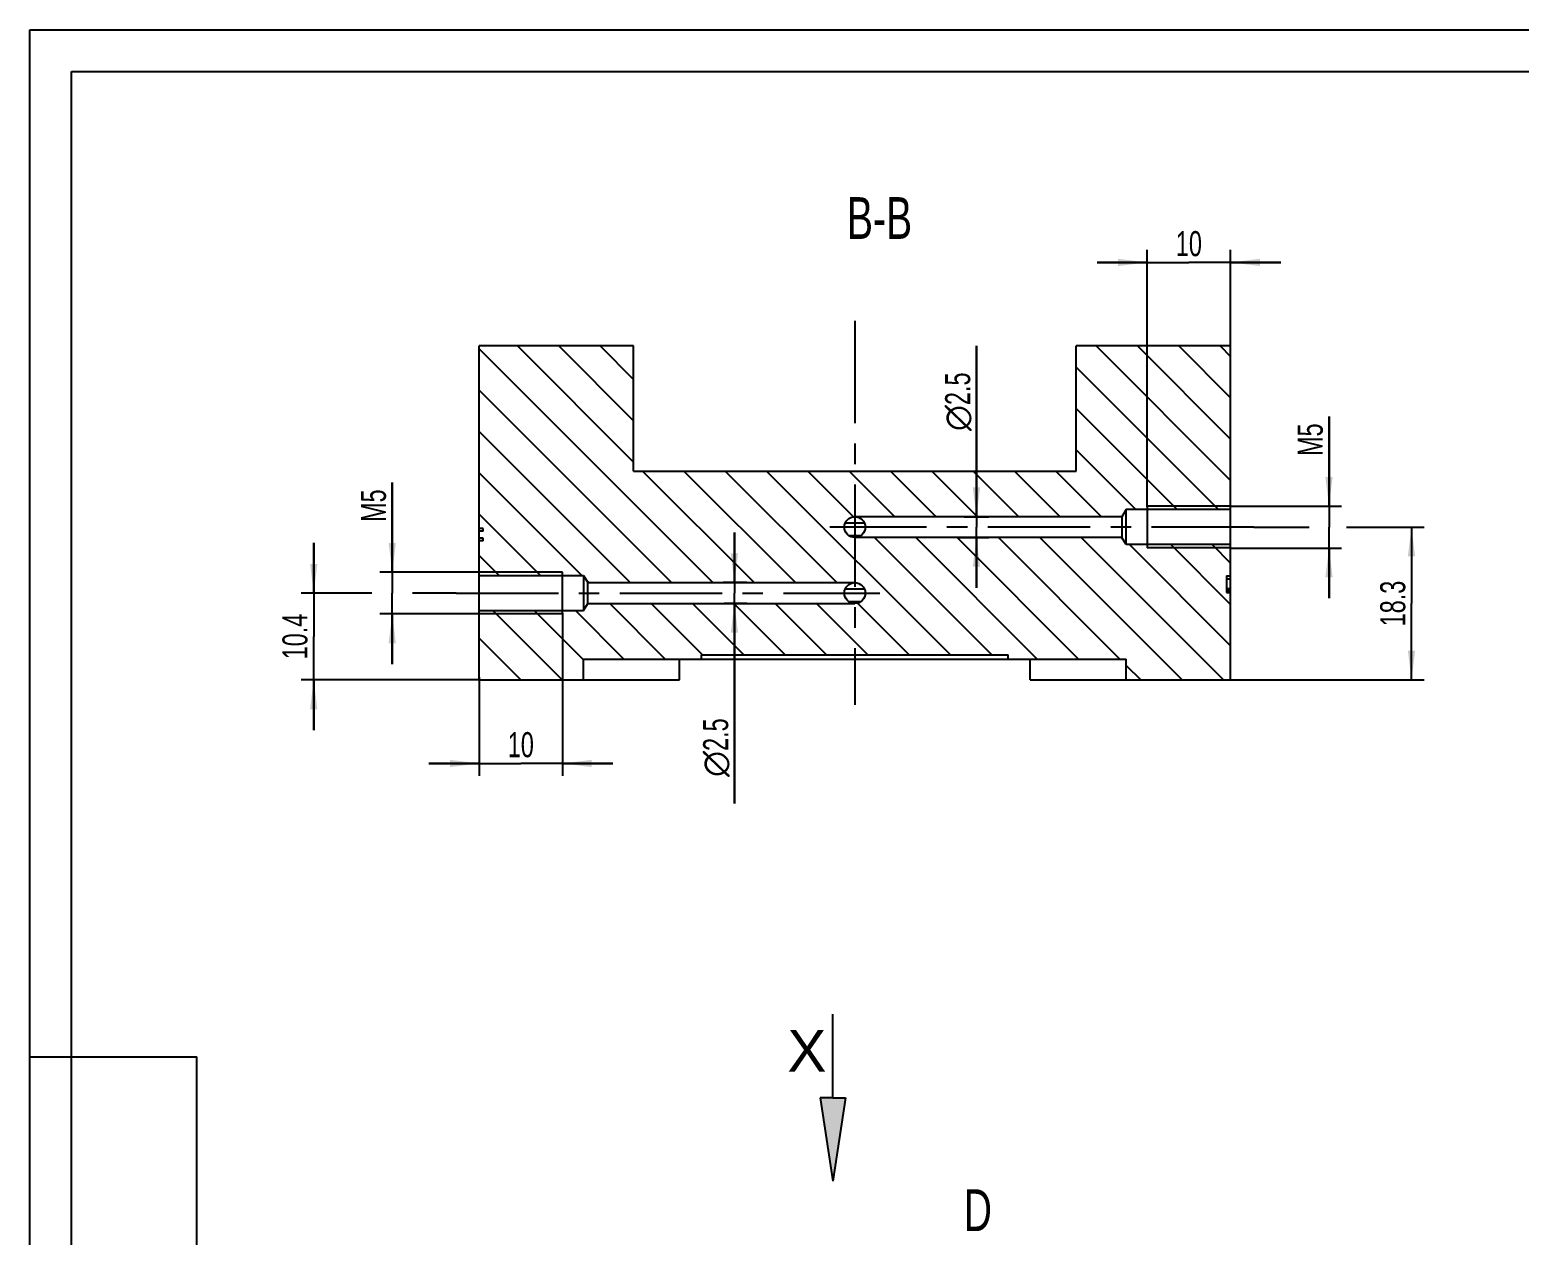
# Model space of a CAD drawing. Header units: millimetres. Extents: x 0 to 594, y 0 to 420.
# Drawn here: x 0 to 178.4, y 275.6 to 420 of the extents above; entities that cross this region are included whole.
import ezdxf

# ---------------------------------------------------------------- set-up
doc = ezdxf.new("R2010")
doc.units = ezdxf.units.MM
doc.header["$LTSCALE"] = 32.67
doc.linetypes.add('CENTER', pattern=[0.6, 0.375, -0.075, 0.075, -0.075])
doc.layers.get('0').update_dxf_attribs({"linetype": 'CONTINUOUS'})
doc.layers.add('_AXIS', color=7, linetype='CONTINUOUS')
doc.layers.add('_DRAWING_DIM', color=7, linetype='CONTINUOUS')
doc.styles.get("Standard").update_dxf_attribs({"font": 'txt', "width": 0.7})
doc.styles.add('TEXTSTYLE_2', font='gdt')
doc.dimstyles.new('DIMSTYLE_2', dxfattribs={"dimtxt": 3, "dimasz": 3.5, "dimexe": 1.5, "dimexo": 0, "dimgap": 0.75, "dimtad": 1, "dimdec": 3, "dimdsep": 46, "dimtxsty": 'STANDARD', "dimblk": '_FILLED', "dimblk1": '_FILLED', "dimblk2": '_FILLED', "dimcen": 0, "dimadec": 3, "dimazin": 2, "dimtp": 0.2, "dimtm": 0.2, "dimtfac": 1, "dimtdec": 3, "dimtofl": 0, "dimtmove": 0, "dimatfit": 3, "dimldrblk": '_FILLED', "dimfxl": 1, "dimtolj": 1, "dimarcsym": 0})
doc.dimstyles.new('DIMSTYLE_4', dxfattribs={"dimtxt": 3, "dimasz": 3.5, "dimexe": 1.5, "dimexo": 0, "dimgap": 0.75, "dimtad": 1, "dimdec": 3, "dimdsep": 46, "dimtxsty": 'STANDARD', "dimblk": '_FILLED', "dimblk1": '_FILLED', "dimblk2": '_FILLED', "dimcen": 0, "dimadec": 3, "dimazin": 2, "dimtp": 0.1, "dimtm": 0.1, "dimtfac": 1, "dimtdec": 3, "dimtofl": 0, "dimtmove": 0, "dimatfit": 3, "dimldrblk": '_FILLED', "dimfxl": 1, "dimtolj": 1, "dimarcsym": 0})

# ---------------------------------------------------------------- blocks, each defined once
blk = doc.blocks.new('_FILLED')
at = {"color": 0, "linetype": 'BYBLOCK'}
blk.add_solid([(0, 0), (-1, 0.125), (-1, -0.125)], dxfattribs=at)
blk = doc.blocks.new('*D4')
at = {"layer": '_DRAWING_DIM', "color": 2, "linetype": 'CONTINUOUS'}
for p, q in [((34, 352.54), (34, 358.54)), ((34, 358.54), (34, 347.34)), ((40.97, 352.54), (32.5, 352.54)), ((51.04, 352.54), (45.81, 352.54)), ((34, 336.14), (34, 347.34)), ((53.8, 342.14), (32.5, 342.14)), ((34, 342.14), (34, 336.14))]:
    blk.add_line(p, q, dxfattribs=at)
at = {"layer": '_DRAWING_DIM', "color": 2, "linetype": 'CONTINUOUS', "xscale": 3.5, "yscale": 3.5, "zscale": 3.5}
for p, rotation in [((34, 352.54), 270), ((34, 342.14), 90)]:
    blk.add_blockref('_FILLED', p, dxfattribs=dict(at, rotation=rotation))
at = {"layer": '_DRAWING_DIM', "color": 2, "linetype": 'CONTINUOUS', "insert": (30.25, 347.34), "char_height": 3, "width": 12.2143, "attachment_point": 2, "rotation": 90, "line_spacing_factor": 0.9}
blk.add_mtext('10.4', dxfattribs=at)
blk = doc.blocks.new('*D5')
at = {"layer": '_DRAWING_DIM', "color": 2, "linetype": 'CONTINUOUS'}
for p, q in [((146.59, 360.44), (153.2, 360.44)), ((157.67, 360.44), (166.96, 360.44)), ((165.46, 360.44), (165.46, 351.29)), ((165.46, 342.14), (165.46, 351.29)), ((143.18, 342.14), (166.96, 342.14))]:
    blk.add_line(p, q, dxfattribs=at)
at = {"layer": '_DRAWING_DIM', "color": 2, "linetype": 'CONTINUOUS', "xscale": 3.5, "yscale": 3.5, "zscale": 3.5}
for p, rotation in [((165.46, 360.44), 90), ((165.46, 342.14), 270)]:
    blk.add_blockref('_FILLED', p, dxfattribs=dict(at, rotation=rotation))
at = {"layer": '_DRAWING_DIM', "color": 2, "linetype": 'CONTINUOUS', "insert": (161.71, 351.29), "char_height": 3, "width": 11.8929, "attachment_point": 2, "rotation": 90, "line_spacing_factor": 0.9}
blk.add_mtext('18.3', dxfattribs=at)
blk = doc.blocks.new('*D43')
at = {"color": 2, "linetype": 'CONTINUOUS'}
for p, q in [((43.4, 355.04), (43.4, 365.77)), ((43.4, 365.77), (43.4, 352.54)), ((53.8, 355.04), (41.9, 355.04)), ((43.4, 344.04), (43.4, 352.54)), ((53.8, 350.04), (41.9, 350.04)), ((43.4, 350.04), (43.4, 344.04))]:
    blk.add_line(p, q, dxfattribs=at)
at = {"color": 2, "linetype": 'CONTINUOUS', "xscale": 3.5, "yscale": 3.5, "zscale": 3.5}
for p, rotation in [((43.4, 355.04), 270), ((43.4, 350.04), 90)]:
    blk.add_blockref('_FILLED', p, dxfattribs=dict(at, rotation=rotation))
at = {"color": 2, "linetype": 'CONTINUOUS', "insert": (39.65, 361.06), "char_height": 3, "width": 7.0714, "attachment_point": 1, "rotation": 90, "line_spacing_factor": 0.9}
blk.add_mtext('M5', dxfattribs=at)
blk = doc.blocks.new('*D44')
at = {"color": 2, "linetype": 'CONTINUOUS'}
for p, q in [((63.8, 350.15), (63.8, 330.64)), ((53.8, 342.48), (53.8, 330.64)), ((53.8, 332.14), (47.8, 332.14)), ((47.8, 332.14), (58.8, 332.14)), ((69.8, 332.14), (58.8, 332.14)), ((63.8, 332.14), (69.8, 332.14))]:
    blk.add_line(p, q, dxfattribs=at)
at = {"color": 2, "linetype": 'CONTINUOUS', "xscale": 3.5, "yscale": 3.5, "zscale": 3.5}
blk.add_blockref('_FILLED', (53.8, 332.14), dxfattribs=at)
at = {"color": 2, "linetype": 'CONTINUOUS', "xscale": 3.5, "yscale": 3.5, "zscale": 3.5, "rotation": 180}
blk.add_blockref('_FILLED', (63.8, 332.14), dxfattribs=at)
at = {"color": 2, "linetype": 'CONTINUOUS', "insert": (58.8, 335.89), "char_height": 3, "width": 6.1071, "attachment_point": 2, "line_spacing_factor": 0.9}
blk.add_mtext('10', dxfattribs=at)
blk = doc.blocks.new('*D46')
at = {"color": 2, "linetype": 'CONTINUOUS'}
for p, q in [((84.38, 353.79), (84.38, 359.79)), ((84.38, 359.79), (84.38, 352.54)), ((85.88, 353.79), (83.04, 353.79)), ((84.38, 327.33), (84.38, 352.54)), ((85.88, 351.29), (83.15, 351.29)), ((84.38, 351.29), (84.38, 327.33))]:
    blk.add_line(p, q, dxfattribs=at)
at = {"color": 2, "linetype": 'CONTINUOUS', "xscale": 3.5, "yscale": 3.5, "zscale": 3.5}
for p, rotation in [((84.38, 353.79), 270), ((84.38, 351.29), 90)]:
    blk.add_blockref('_FILLED', p, dxfattribs=dict(at, rotation=rotation))
at = {"color": 2, "linetype": 'CONTINUOUS', "insert": (80.63, 337.54), "char_height": 3, "width": 15.3214, "attachment_point": 3, "rotation": 90, "line_spacing_factor": 0.9, "style": 'TEXTSTYLE_2'}
blk.add_mtext('{\\fgdt;n}\\ftxt;{\\W0.7;2.5}', dxfattribs=at)
blk = doc.blocks.new('*D47')
at = {"color": 2, "linetype": 'CONTINUOUS'}
for p, q in [((155.58, 362.94), (155.58, 373.67)), ((155.58, 373.67), (155.58, 360.44)), ((143.8, 362.94), (157.08, 362.94)), ((155.58, 351.94), (155.58, 360.44)), ((143.8, 357.94), (157.08, 357.94)), ((155.58, 357.94), (155.58, 351.94))]:
    blk.add_line(p, q, dxfattribs=at)
at = {"color": 2, "linetype": 'CONTINUOUS', "xscale": 3.5, "yscale": 3.5, "zscale": 3.5}
for p, rotation in [((155.58, 362.94), 270), ((155.58, 357.94), 90)]:
    blk.add_blockref('_FILLED', p, dxfattribs=dict(at, rotation=rotation))
at = {"color": 2, "linetype": 'CONTINUOUS', "insert": (151.83, 368.96), "char_height": 3, "width": 7.0714, "attachment_point": 1, "rotation": 90, "line_spacing_factor": 0.9}
blk.add_mtext('M5', dxfattribs=at)
blk = doc.blocks.new('*D48')
at = {"color": 2, "linetype": 'CONTINUOUS'}
for p, q in [((133.8, 362.89), (133.8, 393.64)), ((143.8, 381.96), (143.8, 393.64)), ((133.8, 392.14), (127.8, 392.14)), ((127.8, 392.14), (138.8, 392.14)), ((149.8, 392.14), (138.8, 392.14)), ((143.8, 392.14), (149.8, 392.14))]:
    blk.add_line(p, q, dxfattribs=at)
at = {"color": 2, "linetype": 'CONTINUOUS', "xscale": 3.5, "yscale": 3.5, "zscale": 3.5}
blk.add_blockref('_FILLED', (133.8, 392.14), dxfattribs=at)
at = {"color": 2, "linetype": 'CONTINUOUS', "xscale": 3.5, "yscale": 3.5, "zscale": 3.5, "rotation": 180}
blk.add_blockref('_FILLED', (143.8, 392.14), dxfattribs=at)
at = {"color": 2, "linetype": 'CONTINUOUS', "insert": (138.8, 395.89), "char_height": 3, "width": 6.1071, "attachment_point": 2, "line_spacing_factor": 0.9}
blk.add_mtext('10', dxfattribs=at)
blk = doc.blocks.new('*D49')
at = {"color": 2, "linetype": 'CONTINUOUS'}
for p, q in [((113.36, 361.69), (113.36, 382.17)), ((113.36, 382.17), (113.36, 360.44)), ((111.9, 361.69), (114.86, 361.69)), ((113.36, 353.19), (113.36, 360.44)), ((111.27, 359.19), (114.86, 359.19)), ((113.36, 359.19), (113.36, 353.19))]:
    blk.add_line(p, q, dxfattribs=at)
at = {"color": 2, "linetype": 'CONTINUOUS', "xscale": 3.5, "yscale": 3.5, "zscale": 3.5}
for p, rotation in [((113.36, 361.69), 270), ((113.36, 359.19), 90)]:
    blk.add_blockref('_FILLED', p, dxfattribs=dict(at, rotation=rotation))
at = {"color": 2, "linetype": 'CONTINUOUS', "insert": (109.61, 371.95), "char_height": 3, "width": 15.3214, "attachment_point": 1, "rotation": 90, "line_spacing_factor": 0.9, "style": 'TEXTSTYLE_2'}
blk.add_mtext('{\\fgdt;n}\\ftxt;{\\W0.7;2.5}', dxfattribs=at)
blk = doc.blocks.new('PFEIL_A_KONST_BL5', base_point=(94.19, 292.1))
at = {"color": 7, "linetype": 'CONTINUOUS'}
for p, q in [((96.16, 292.1), (96.16, 302.1)), ((96.16, 292.1), (94.66, 292.1)), ((94.66, 292.1), (96.16, 282.1)), ((96.16, 292.1), (97.66, 292.1)), ((97.66, 292.1), (96.16, 282.1))]:
    blk.add_line(p, q, dxfattribs=at)
blk.add_solid([(96.16, 292.1), (97.66, 292.1), (94.66, 292.1), (96.16, 282.1)], dxfattribs=at)
at = {"color": 7, "linetype": 'CONTINUOUS', "width": 1.047619}
blk.add_text('X', height=5, dxfattribs=at).set_placement((90.72, 295.23))

msp = doc.modelspace()

# ---------------------------------------------------------------- hatches: boundary and pattern name
at = {"linetype": 'CONTINUOUS'}
h = msp.add_hatch(dxfattribs=at)
h.set_pattern_fill('B', color=2, scale=3.5, angle=135, style=0, pattern_type=0)
h.set_pattern_definition([(135, (0, 0), (-2.474874, -2.474874), [])])
edge = h.paths.add_edge_path()
edge.add_line((143.7967, 342.1432), (143.7967, 352.5995))
edge.add_line((143.7967, 342.1432), (131.2928, 342.1432))
edge.add_line((131.2928, 342.1432), (131.2928, 344.6432))
edge.add_line((117.161, 344.6432), (131.2928, 344.6432))
edge.add_line((117.161, 344.6432), (117.161, 345.1432))
edge.add_line((80.4323, 345.1432), (117.161, 345.1432))
edge.add_line((80.4323, 344.6432), (80.4323, 345.1432))
edge.add_line((66.3005, 344.6432), (80.4323, 344.6432))
edge.add_line((66.3005, 342.1432), (66.3005, 344.6432))
edge.add_line((66.3005, 342.1432), (53.7967, 342.1432))
edge.add_line((53.7967, 342.1432), (53.7967, 350.4432))
edge.add_line((53.7967, 350.4432), (66.2967, 350.4432))
edge.add_line((66.2967, 350.4432), (66.8074, 351.2932))
edge.add_line((66.8074, 351.2932), (98.7967, 351.2932))
edge.add_arc((98.7967, 352.5432), 1.25, -90, 90)
edge.add_line((66.8074, 353.7932), (98.7967, 353.7932))
edge.add_line((66.2967, 354.6432), (66.8074, 353.7932))
edge.add_line((53.7967, 354.6432), (66.2967, 354.6432))
edge.add_line((53.7967, 354.6432), (53.7967, 358.7932))
edge.add_line((54.2967, 358.7932), (53.7967, 358.7932))
edge.add_line((54.2967, 358.7932), (54.2967, 359.137))
edge.add_line((54.2967, 359.137), (53.7967, 359.137))
edge.add_line((53.7967, 359.137), (53.7967, 359.9495))
edge.add_line((54.2967, 359.9495), (53.7967, 359.9495))
edge.add_line((54.2967, 359.9495), (54.2967, 360.2932))
edge.add_line((54.2967, 360.2932), (53.7967, 360.2932))
edge.add_line((53.7967, 360.2932), (53.7967, 382.1432))
edge.add_line((72.2967, 382.1432), (53.7967, 382.1432))
edge.add_line((72.2967, 367.1432), (72.2967, 382.1432))
edge.add_line((72.2967, 367.1432), (125.2967, 367.1432))
edge.add_line((125.2967, 367.1432), (125.2967, 382.1432))
edge.add_line((143.7967, 382.1432), (125.2967, 382.1432))
edge.add_line((143.7967, 362.5432), (143.7967, 382.1432))
edge.add_line((143.7967, 362.5432), (131.2967, 362.5432))
edge.add_line((131.2967, 362.5432), (130.7859, 361.6932))
edge.add_line((130.7859, 361.6932), (98.7967, 361.6932))
edge.add_arc((98.7967, 360.4432), 1.25, 90, 270)
edge.add_line((130.7859, 359.1932), (98.7967, 359.1932))
edge.add_line((131.2967, 358.3432), (130.7859, 359.1932))
edge.add_line((143.7967, 358.3432), (131.2967, 358.3432))
edge.add_line((143.7967, 354.5995), (143.7967, 358.3432))
edge.add_line((143.2967, 354.5995), (143.7967, 354.5995))
edge.add_line((143.2967, 354.5995), (143.2967, 352.5995))
edge.add_line((143.2967, 352.5995), (143.7967, 352.5995))

# ---------------------------------------------------------------- linework, layer by layer
at = {"color": 7, "linetype": 'CONTINUOUS'}
for p, q in [((0, 0), (0, 420)), ((0, 420), (594, 420)), ((5, 5), (5, 415)), ((5, 415), (589, 415)), ((53.7967, 342.1432), (53.7967, 382.1432)), ((72.2967, 382.1432), (53.7967, 382.1432)), ((72.2967, 367.1432), (72.2967, 382.1432)), ((143.7967, 382.1432), (125.2967, 382.1432)), ((125.2967, 367.1432), (125.2967, 382.1432)), ((143.7967, 342.1432), (143.7967, 382.1432)), ((72.2967, 367.1432), (125.2967, 367.1432)), ((131.2967, 362.5432), (130.7859, 361.6932)), ((143.7967, 362.5432), (131.2967, 362.5432)), ((131.2967, 358.3432), (131.2967, 362.5432)), ((54.2967, 360.2932), (53.7967, 360.2932)), ((54.2967, 359.9495), (54.2967, 360.2932)), ((130.7859, 361.6932), (98.7967, 361.6932)), ((130.7859, 361.6932), (130.7859, 359.1932)), ((54.2967, 359.9495), (53.7967, 359.9495)), ((54.2967, 359.137), (53.7967, 359.137)), ((54.2967, 358.7932), (53.7967, 358.7932)), ((54.2967, 358.7932), (54.2967, 359.137)), ((130.7859, 359.1932), (98.7967, 359.1932)), ((131.2967, 358.3432), (130.7859, 359.1932)), ((143.7967, 358.3432), (131.2967, 358.3432)), ((53.7967, 354.6432), (66.2967, 354.6432)), ((66.2967, 354.6432), (66.2967, 350.4432)), ((66.2967, 354.6432), (66.8074, 353.7932)), ((66.8074, 351.2932), (66.8074, 353.7932)), ((66.8074, 353.7932), (98.7967, 353.7932)), ((143.2967, 354.5995), (143.7967, 354.5995)), ((143.2967, 354.5995), (143.2967, 352.5995)), ((143.7967, 354.2245), (143.2967, 354.2245)), ((143.7967, 353.037), (143.2967, 353.037)), ((143.7967, 352.8495), (143.2967, 352.8495)), ((143.7967, 352.7245), (143.2967, 352.7245)), ((143.7967, 352.662), (143.2967, 352.662)), ((143.2967, 352.5995), (143.7967, 352.5995)), ((53.7967, 350.4432), (66.2967, 350.4432)), ((66.2967, 350.4432), (66.8074, 351.2932)), ((66.8074, 351.2932), (98.7967, 351.2932)), ((66.3005, 342.1432), (66.3005, 344.6432)), ((66.3005, 344.6432), (131.2928, 344.6432)), ((80.4323, 344.6432), (80.4323, 345.1432)), ((80.4323, 345.1432), (117.161, 345.1432)), ((117.161, 344.6432), (117.161, 345.1432)), ((131.2928, 342.1432), (131.2928, 344.6432)), ((53.7967, 342.1432), (77.7967, 342.1432)), ((119.7967, 342.1432), (143.7967, 342.1432))]:
    msp.add_line(p, q, dxfattribs=at)
at = {"color": 5, "linetype": 'CONTINUOUS'}
for p in [(0, 297), (20, 10)]:
    msp.add_line(p, (20, 297), dxfattribs=at)
at = {"color": 7, "linetype": 'CONTINUOUS'}
for centre in [(98.7967, 360.4432), (98.7967, 352.5432)]:
    msp.add_circle(centre, 1.25, dxfattribs=at)
at = {"layer": '_AXIS', "color": 7, "linetype": 'CENTER'}
for p, q in [((98.7967, 385.1432), (98.7967, 339.1432)), ((146.5864, 360.4432), (95.7967, 360.4432)), ((51.0433, 352.5432), (101.7967, 352.5432))]:
    msp.add_line(p, q, dxfattribs=at)
at = {"layer": '_AXIS', "color": 2, "linetype": 'CONTINUOUS'}
for p, q in [((143.7967, 362.9432), (133.7967, 362.9432)), ((143.7967, 357.9432), (133.7967, 357.9432)), ((63.7967, 355.0432), (53.7967, 355.0432)), ((63.7967, 350.0432), (53.7967, 350.0432))]:
    msp.add_line(p, q, dxfattribs=at)
at = {"layer": '_AXIS', "color": 7, "linetype": 'CONTINUOUS'}
for p, q in [((133.7967, 362.9432), (133.7967, 358.357)), ((97.6525, 360.9432), (99.9403, 360.9432)), ((98.0521, 359.4432), (99.5433, 359.4432)), ((133.7967, 358.3432), (133.7967, 357.9432)), ((63.7967, 354.6432), (63.7967, 355.0432)), ((63.7967, 350.0432), (63.7967, 354.6294)), ((97.6512, 353.0432), (99.9409, 353.0432)), ((98.0508, 351.5432), (99.5412, 351.5432)), ((77.7967, 342.1432), (77.7967, 344.6432)), ((119.7967, 342.1432), (119.7967, 344.6432))]:
    msp.add_line(p, q, dxfattribs=at)

# ---------------------------------------------------------------- block references
at = {"color": 2, "linetype": 'CONTINUOUS'}
msp.add_blockref('PFEIL_A_KONST_BL5', (94.192, 292.1003), dxfattribs=at)

# ---------------------------------------------------------------- texts
at = {"color": 2, "linetype": 'CONTINUOUS', "insert": (105.6542, 399.9569), "char_height": 5, "width": 17.142857, "attachment_point": 3, "line_spacing_factor": 0.9}
msp.add_mtext('B-B', dxfattribs=at)
at = {"color": 7, "linetype": 'CONTINUOUS', "insert": (111.8349, 281.1432), "char_height": 5, "width": 6.785714, "attachment_point": 1, "line_spacing_factor": 0.9}
msp.add_mtext('D', dxfattribs=at)

# ---------------------------------------------------------------- dimensions: what is measured, and where the dimension line sits
at = {"color": 2, "linetype": 'CONTINUOUS'}
dim = msp.add_linear_dim(base=(133.7967, 392.1432), p1=(143.7967, 381.9562), p2=(133.7967, 362.8871), angle=180, dimstyle='DIMSTYLE_2', dxfattribs=at)
dim.commit()
dim.dimension.update_dxf_attribs({"geometry": '*D48', "text_midpoint": (138.3681, 392.1432), "dimtype": 160})
for base, p1, p2, angle, text, picture, middle in [((113.363, 361.6932), (111.2721, 359.1932), (114.863, 361.6932), 90, '%%c<>', '*D49', (113.363, 377.0596)), ((155.5813, 357.9432), (143.7967, 362.9432), (143.7967, 357.9432), 270, 'M<>', '*D47', (155.5813, 371.3153)), ((43.3958, 355.0432), (53.7967, 350.0432), (53.7967, 355.0432), 90, 'M<>', '*D43', (43.3958, 363.4153)), ((84.3758, 351.2932), (85.8758, 353.7932), (85.8758, 351.2932), 270, '%%c<>', '*D46', (84.3758, 332.4365))]:
    dim = msp.add_linear_dim(base=base, p1=p1, p2=p2, angle=angle, text=text, dimstyle='DIMSTYLE_4', dxfattribs=at)
    dim.commit()
    dim.dimension.update_dxf_attribs({"geometry": picture, "text_midpoint": middle, "dimtype": 160})
dim = msp.add_linear_dim(base=(63.7967, 332.1432), p1=(53.7967, 342.4836), p2=(63.7967, 350.1471), dimstyle='DIMSTYLE_2', dxfattribs=at)
dim.commit()
dim.dimension.update_dxf_attribs({"geometry": '*D44', "text_midpoint": (58.3681, 332.1432), "dimtype": 160})
at = {"layer": '_DRAWING_DIM', "color": 2, "linetype": 'CONTINUOUS'}
for base, p1, p2, picture, middle in [((165.4552, 360.4432), (143.1755, 342.1432), (146.5864, 360.4432), '*D5', (165.4552, 350.8646)), ((33.9977, 352.5432), (53.7967, 342.1432), (51.0433, 352.5432), '*D4', (33.9977, 346.9146))]:
    dim = msp.add_linear_dim(base=base, p1=p1, p2=p2, angle=90, dimstyle='DIMSTYLE_2', dxfattribs=at)
    dim.commit()
    dim.dimension.update_dxf_attribs({"geometry": picture, "text_midpoint": middle, "dimtype": 160})

doc.saveas('drawing.dxf')
